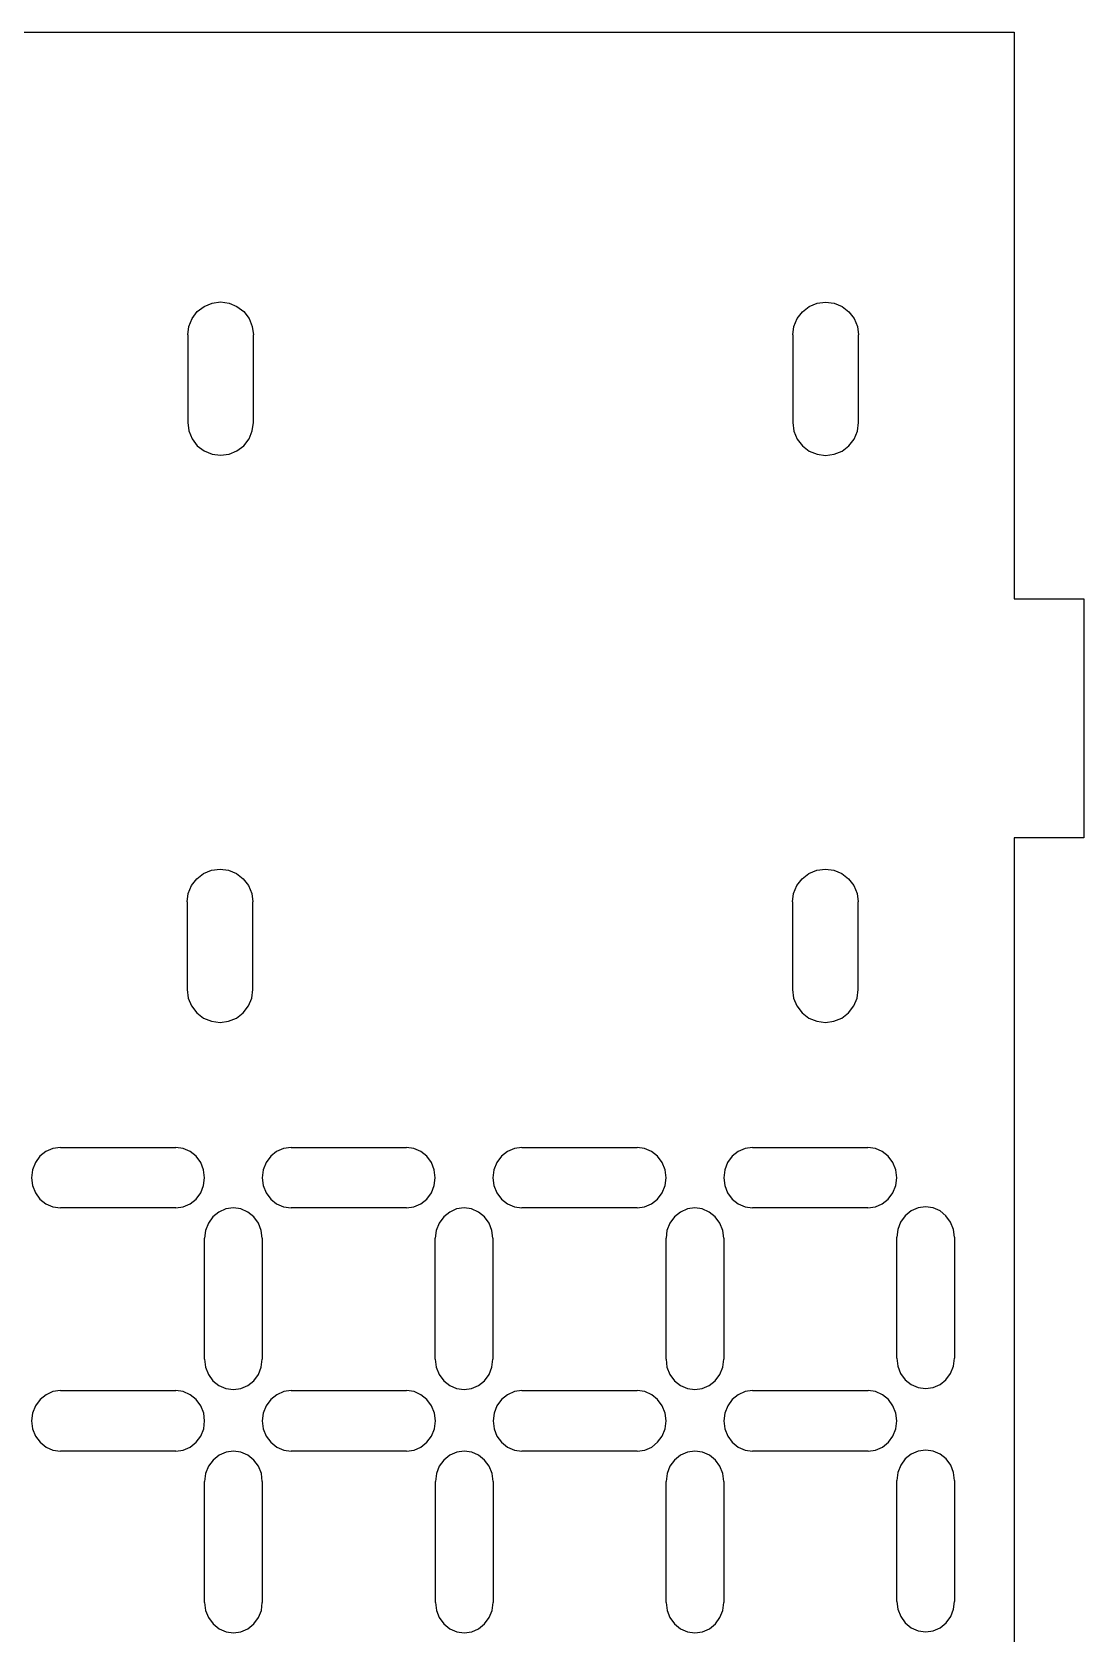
# Model space of a CAD drawing. Extents: x -306 to 306, y -184 to 184.
# Drawn here: x -250 to -197.1, y -17.4 to 63.1 of the extents above; entities that cross this region are included whole.
import ezdxf

# ---------------------------------------------------------------- set-up
doc = ezdxf.new("R2010")
doc.units = 0
doc.layers.get('0').update_dxf_attribs({"linetype": 'CONTINUOUS'})

msp = doc.modelspace()

# ---------------------------------------------------------------- linework, layer by layer
for p, q in [((-302.228, 63.061), (-200.628, 63.061)), ((-200.628, 63.061), (-200.628, 34.598)), ((-241.655, 49.021), (-241.313, 49.283)), ((-241.313, 49.283), (-240.915, 49.448)), ((-240.915, 49.448), (-240.488, 49.504)), ((-240.488, 49.504), (-240.061, 49.448)), ((-240.061, 49.448), (-239.663, 49.283)), ((-239.663, 49.283), (-239.321, 49.021)), ((-211.267, 49.014), (-210.925, 49.276)), ((-210.925, 49.276), (-210.527, 49.441)), ((-210.527, 49.441), (-210.1, 49.497)), ((-210.1, 49.497), (-209.673, 49.441)), ((-209.673, 49.441), (-209.275, 49.276)), ((-209.275, 49.276), (-208.934, 49.014)), ((-242.138, 47.854), (-242.082, 48.281)), ((-242.082, 48.281), (-241.917, 48.679)), ((-241.917, 48.679), (-241.655, 49.021)), ((-239.321, 49.021), (-239.059, 48.679)), ((-239.059, 48.679), (-238.894, 48.281)), ((-238.894, 48.281), (-238.838, 47.854)), ((-211.75, 47.847), (-211.694, 48.274)), ((-211.694, 48.274), (-211.529, 48.672)), ((-211.529, 48.672), (-211.267, 49.014)), ((-208.934, 49.014), (-208.671, 48.672)), ((-208.671, 48.672), (-208.507, 48.274)), ((-208.507, 48.274), (-208.45, 47.847)), ((-242.138, 47.854), (-242.138, 43.454)), ((-238.838, 43.454), (-238.838, 47.854)), ((-211.75, 47.847), (-211.75, 43.447)), ((-208.45, 43.447), (-208.45, 47.847)), ((-242.138, 43.454), (-242.082, 43.027)), ((-238.894, 43.027), (-238.838, 43.454)), ((-211.75, 43.447), (-211.694, 43.02)), ((-208.507, 43.02), (-208.45, 43.447)), ((-242.082, 43.027), (-241.917, 42.629)), ((-239.059, 42.629), (-238.894, 43.027)), ((-211.694, 43.02), (-211.529, 42.622)), ((-208.671, 42.622), (-208.507, 43.02)), ((-241.917, 42.629), (-241.655, 42.287)), ((-241.655, 42.287), (-241.313, 42.025)), ((-241.313, 42.025), (-240.915, 41.86)), ((-240.915, 41.86), (-240.488, 41.804)), ((-240.488, 41.804), (-240.061, 41.86)), ((-240.061, 41.86), (-239.663, 42.025)), ((-239.663, 42.025), (-239.321, 42.287)), ((-239.321, 42.287), (-239.059, 42.629)), ((-211.529, 42.622), (-211.267, 42.281)), ((-211.267, 42.281), (-210.925, 42.018)), ((-210.925, 42.018), (-210.527, 41.854)), ((-210.527, 41.854), (-210.1, 41.797)), ((-210.1, 41.797), (-209.673, 41.854)), ((-209.673, 41.854), (-209.275, 42.018)), ((-209.275, 42.018), (-208.934, 42.281)), ((-208.934, 42.281), (-208.671, 42.622)), ((-200.628, 34.598), (-197.128, 34.598)), ((-197.128, 34.598), (-197.128, 22.598)), ((-197.128, 22.598), (-200.628, 22.598)), ((-200.628, 22.598), (-200.628, -40.439)), ((-241.338, 20.804), (-240.94, 20.968)), ((-240.94, 20.968), (-240.513, 21.025)), ((-240.513, 21.025), (-240.086, 20.968)), ((-240.086, 20.968), (-239.688, 20.804)), ((-210.938, 20.804), (-210.54, 20.968)), ((-210.54, 20.968), (-210.113, 21.025)), ((-210.113, 21.025), (-209.686, 20.968)), ((-209.686, 20.968), (-209.288, 20.804)), ((-242.107, 19.802), (-241.942, 20.2)), ((-241.942, 20.2), (-241.68, 20.541)), ((-241.68, 20.541), (-241.338, 20.804)), ((-239.688, 20.804), (-239.347, 20.541)), ((-239.347, 20.541), (-239.084, 20.2)), ((-239.084, 20.2), (-238.92, 19.802)), ((-211.707, 19.802), (-211.542, 20.2)), ((-211.542, 20.2), (-211.28, 20.541)), ((-211.28, 20.541), (-210.938, 20.804)), ((-209.288, 20.804), (-208.947, 20.541)), ((-208.947, 20.541), (-208.684, 20.2)), ((-208.684, 20.2), (-208.52, 19.802)), ((-242.163, 19.375), (-242.107, 19.802)), ((-242.163, 19.375), (-242.163, 14.975)), ((-238.92, 19.802), (-238.863, 19.375)), ((-238.863, 14.975), (-238.863, 19.375)), ((-211.763, 19.375), (-211.707, 19.802)), ((-211.763, 19.375), (-211.763, 14.975)), ((-208.52, 19.802), (-208.463, 19.375)), ((-208.463, 14.975), (-208.463, 19.375)), ((-242.163, 14.975), (-242.107, 14.548)), ((-242.107, 14.548), (-241.942, 14.15)), ((-239.084, 14.15), (-238.92, 14.548)), ((-238.92, 14.548), (-238.863, 14.975)), ((-211.763, 14.975), (-211.707, 14.548)), ((-211.707, 14.548), (-211.542, 14.15)), ((-208.684, 14.15), (-208.52, 14.548)), ((-208.52, 14.548), (-208.463, 14.975)), ((-241.942, 14.15), (-241.68, 13.808)), ((-241.68, 13.808), (-241.338, 13.546)), ((-239.688, 13.546), (-239.347, 13.808)), ((-239.347, 13.808), (-239.084, 14.15)), ((-211.542, 14.15), (-211.28, 13.808)), ((-211.28, 13.808), (-210.938, 13.546)), ((-209.288, 13.546), (-208.947, 13.808)), ((-208.947, 13.808), (-208.684, 14.15)), ((-241.338, 13.546), (-240.94, 13.381)), ((-240.94, 13.381), (-240.513, 13.325)), ((-240.513, 13.325), (-240.086, 13.381)), ((-240.086, 13.381), (-239.688, 13.546)), ((-210.938, 13.546), (-210.54, 13.381)), ((-210.54, 13.381), (-210.113, 13.325)), ((-210.113, 13.325), (-209.686, 13.381)), ((-209.686, 13.381), (-209.288, 13.546)), ((-249.558, 6.602), (-249.788, 6.288)), ((-249.258, 6.844), (-249.558, 6.602)), ((-248.909, 6.996), (-249.258, 6.844)), ((-248.534, 7.048), (-248.909, 6.996)), ((-248.534, 7.048), (-242.74, 7.048)), ((-242.365, 6.996), (-242.74, 7.048)), ((-242.016, 6.844), (-242.365, 6.996)), ((-241.716, 6.602), (-242.016, 6.844)), ((-241.486, 6.288), (-241.716, 6.602)), ((-237.971, 6.602), (-238.201, 6.288)), ((-237.671, 6.844), (-237.971, 6.602)), ((-237.321, 6.996), (-237.671, 6.844)), ((-236.947, 7.048), (-237.321, 6.996)), ((-236.947, 7.048), (-231.153, 7.048)), ((-230.778, 6.996), (-231.153, 7.048)), ((-230.429, 6.844), (-230.778, 6.996)), ((-230.129, 6.602), (-230.429, 6.844)), ((-229.899, 6.288), (-230.129, 6.602)), ((-226.383, 6.602), (-226.614, 6.288)), ((-226.083, 6.844), (-226.383, 6.602)), ((-225.734, 6.996), (-226.083, 6.844)), ((-225.359, 7.048), (-225.734, 6.996)), ((-225.359, 7.048), (-219.566, 7.048)), ((-219.191, 6.996), (-219.566, 7.048)), ((-218.841, 6.844), (-219.191, 6.996)), ((-218.541, 6.602), (-218.841, 6.844)), ((-218.311, 6.288), (-218.541, 6.602)), ((-214.796, 6.602), (-215.026, 6.288)), ((-214.496, 6.844), (-214.796, 6.602)), ((-214.147, 6.996), (-214.496, 6.844)), ((-213.772, 7.048), (-214.147, 6.996)), ((-213.772, 7.048), (-207.978, 7.048)), ((-207.603, 6.996), (-207.978, 7.048)), ((-207.254, 6.844), (-207.603, 6.996)), ((-206.954, 6.602), (-207.254, 6.844)), ((-206.724, 6.288), (-206.954, 6.602)), ((-249.933, 5.921), (-249.982, 5.527)), ((-249.788, 6.288), (-249.933, 5.921)), ((-241.341, 5.921), (-241.486, 6.288)), ((-241.292, 5.527), (-241.341, 5.921)), ((-238.346, 5.921), (-238.395, 5.527)), ((-238.201, 6.288), (-238.346, 5.921)), ((-229.754, 5.921), (-229.899, 6.288)), ((-229.705, 5.527), (-229.754, 5.921)), ((-226.758, 5.921), (-226.808, 5.527)), ((-226.614, 6.288), (-226.758, 5.921)), ((-218.167, 5.921), (-218.311, 6.288)), ((-218.117, 5.527), (-218.167, 5.921)), ((-215.171, 5.921), (-215.22, 5.527)), ((-215.026, 6.288), (-215.171, 5.921)), ((-206.579, 5.921), (-206.724, 6.288)), ((-206.53, 5.527), (-206.579, 5.921)), ((-249.982, 5.527), (-249.933, 5.134)), ((-249.933, 5.134), (-249.788, 4.767)), ((-241.486, 4.767), (-241.341, 5.134)), ((-241.341, 5.134), (-241.292, 5.527)), ((-238.395, 5.527), (-238.346, 5.134)), ((-238.346, 5.134), (-238.201, 4.767)), ((-229.899, 4.767), (-229.754, 5.134)), ((-229.754, 5.134), (-229.705, 5.527)), ((-226.808, 5.527), (-226.758, 5.134)), ((-226.758, 5.134), (-226.614, 4.767)), ((-218.311, 4.767), (-218.167, 5.134)), ((-218.167, 5.134), (-218.117, 5.527)), ((-215.22, 5.527), (-215.171, 5.134)), ((-215.171, 5.134), (-215.026, 4.767)), ((-206.724, 4.767), (-206.579, 5.134)), ((-206.579, 5.134), (-206.53, 5.527)), ((-249.788, 4.767), (-249.558, 4.452)), ((-249.558, 4.452), (-249.258, 4.211)), ((-249.258, 4.211), (-248.909, 4.059)), ((-248.909, 4.059), (-248.534, 4.007)), ((-242.74, 4.007), (-242.365, 4.059)), ((-242.365, 4.059), (-242.016, 4.211)), ((-242.016, 4.211), (-241.716, 4.452)), ((-241.716, 4.452), (-241.486, 4.767)), ((-238.201, 4.767), (-237.971, 4.452)), ((-237.971, 4.452), (-237.671, 4.211)), ((-237.671, 4.211), (-237.321, 4.059)), ((-237.321, 4.059), (-236.947, 4.007)), ((-231.153, 4.007), (-230.778, 4.059)), ((-230.778, 4.059), (-230.429, 4.211)), ((-230.429, 4.211), (-230.129, 4.452)), ((-230.129, 4.452), (-229.899, 4.767)), ((-226.614, 4.767), (-226.383, 4.452)), ((-226.383, 4.452), (-226.083, 4.211)), ((-226.083, 4.211), (-225.734, 4.059)), ((-225.734, 4.059), (-225.359, 4.007)), ((-219.566, 4.007), (-219.191, 4.059)), ((-219.191, 4.059), (-218.841, 4.211)), ((-218.841, 4.211), (-218.541, 4.452)), ((-218.541, 4.452), (-218.311, 4.767)), ((-215.026, 4.767), (-214.796, 4.452)), ((-214.796, 4.452), (-214.496, 4.211)), ((-214.496, 4.211), (-214.147, 4.059)), ((-214.147, 4.059), (-213.772, 4.007)), ((-207.978, 4.007), (-207.603, 4.059)), ((-207.603, 4.059), (-207.254, 4.211)), ((-207.254, 4.211), (-206.954, 4.452)), ((-206.954, 4.452), (-206.724, 4.767)), ((-205.082, 4.059), (-205.456, 4.007)), ((-204.707, 4.007), (-205.082, 4.059)), ((-242.74, 4.007), (-248.534, 4.007)), ((-241.098, 3.248), (-241.242, 2.881)), ((-240.868, 3.563), (-241.098, 3.248)), ((-240.568, 3.804), (-240.868, 3.563)), ((-240.218, 3.956), (-240.568, 3.804)), ((-239.843, 4.008), (-240.218, 3.956)), ((-239.469, 3.956), (-239.843, 4.008)), ((-239.119, 3.804), (-239.469, 3.956)), ((-238.819, 3.563), (-239.119, 3.804)), ((-238.589, 3.248), (-238.819, 3.563)), ((-238.444, 2.881), (-238.589, 3.248)), ((-231.153, 4.007), (-236.947, 4.007)), ((-229.51, 3.248), (-229.655, 2.881)), ((-229.28, 3.563), (-229.51, 3.248)), ((-228.98, 3.804), (-229.28, 3.563)), ((-228.631, 3.956), (-228.98, 3.804)), ((-228.256, 4.008), (-228.631, 3.956)), ((-227.881, 3.956), (-228.256, 4.008)), ((-227.532, 3.804), (-227.881, 3.956)), ((-227.232, 3.563), (-227.532, 3.804)), ((-227.002, 3.248), (-227.232, 3.563)), ((-226.857, 2.881), (-227.002, 3.248)), ((-219.566, 4.007), (-225.359, 4.007)), ((-217.923, 3.248), (-218.068, 2.881)), ((-217.693, 3.563), (-217.923, 3.248)), ((-217.393, 3.804), (-217.693, 3.563)), ((-217.044, 3.956), (-217.393, 3.804)), ((-216.669, 4.008), (-217.044, 3.956)), ((-216.294, 3.956), (-216.669, 4.008)), ((-215.945, 3.804), (-216.294, 3.956)), ((-215.645, 3.563), (-215.945, 3.804)), ((-215.414, 3.248), (-215.645, 3.563)), ((-215.27, 2.881), (-215.414, 3.248)), ((-207.978, 4.007), (-213.772, 4.007)), ((-206.336, 3.299), (-206.481, 2.932)), ((-206.106, 3.614), (-206.336, 3.299)), ((-205.806, 3.855), (-206.106, 3.614)), ((-205.456, 4.007), (-205.806, 3.855)), ((-204.357, 3.855), (-204.707, 4.007)), ((-204.057, 3.614), (-204.357, 3.855)), ((-203.827, 3.299), (-204.057, 3.614)), ((-203.682, 2.932), (-203.827, 3.299)), ((-241.242, 2.881), (-241.292, 2.488)), ((-241.292, -3.593), (-241.292, 2.488)), ((-238.395, 2.488), (-238.444, 2.881)), ((-238.395, 2.488), (-238.395, -3.593)), ((-229.655, 2.881), (-229.705, 2.488)), ((-229.705, -3.593), (-229.705, 2.488)), ((-226.808, 2.488), (-226.857, 2.881)), ((-226.808, 2.488), (-226.808, -3.593)), ((-218.068, 2.881), (-218.117, 2.488)), ((-218.117, -3.593), (-218.117, 2.488)), ((-215.22, 2.488), (-215.27, 2.881)), ((-215.22, 2.488), (-215.22, -3.593)), ((-206.481, 2.932), (-206.53, 2.539)), ((-206.53, -3.542), (-206.53, 2.539)), ((-203.633, 2.539), (-203.682, 2.932)), ((-203.633, 2.539), (-203.633, -3.542)), ((-241.292, -3.593), (-241.242, -3.987)), ((-241.242, -3.987), (-241.098, -4.353)), ((-238.589, -4.353), (-238.444, -3.987)), ((-238.444, -3.987), (-238.395, -3.593)), ((-229.705, -3.593), (-229.655, -3.987)), ((-229.655, -3.987), (-229.51, -4.353)), ((-227.002, -4.353), (-226.857, -3.987)), ((-226.857, -3.987), (-226.808, -3.593)), ((-218.117, -3.593), (-218.068, -3.987)), ((-218.068, -3.987), (-217.923, -4.353)), ((-215.414, -4.353), (-215.27, -3.987)), ((-215.27, -3.987), (-215.22, -3.593)), ((-206.53, -3.542), (-206.481, -3.936)), ((-206.481, -3.936), (-206.336, -4.302)), ((-203.827, -4.302), (-203.682, -3.936)), ((-203.682, -3.936), (-203.633, -3.542)), ((-241.098, -4.353), (-240.868, -4.668)), ((-240.868, -4.668), (-240.568, -4.91)), ((-239.119, -4.91), (-238.819, -4.668)), ((-238.819, -4.668), (-238.589, -4.353)), ((-229.51, -4.353), (-229.28, -4.668)), ((-229.28, -4.668), (-228.98, -4.91)), ((-227.532, -4.91), (-227.232, -4.668)), ((-227.232, -4.668), (-227.002, -4.353)), ((-217.923, -4.353), (-217.693, -4.668)), ((-217.693, -4.668), (-217.393, -4.91)), ((-215.945, -4.91), (-215.645, -4.668)), ((-215.645, -4.668), (-215.414, -4.353)), ((-206.336, -4.302), (-206.106, -4.617)), ((-206.106, -4.617), (-205.806, -4.859)), ((-204.357, -4.859), (-204.057, -4.617)), ((-204.057, -4.617), (-203.827, -4.302)), ((-249.553, -5.611), (-249.783, -5.925)), ((-249.253, -5.369), (-249.553, -5.611)), ((-248.904, -5.217), (-249.253, -5.369)), ((-248.529, -5.165), (-248.904, -5.217)), ((-248.529, -5.165), (-242.735, -5.165)), ((-242.36, -5.217), (-242.735, -5.165)), ((-242.011, -5.369), (-242.36, -5.217)), ((-241.711, -5.611), (-242.011, -5.369)), ((-241.481, -5.925), (-241.711, -5.611)), ((-240.568, -4.91), (-240.218, -5.062)), ((-240.218, -5.062), (-239.843, -5.114)), ((-239.843, -5.114), (-239.469, -5.062)), ((-239.469, -5.062), (-239.119, -4.91)), ((-237.966, -5.611), (-238.196, -5.925)), ((-237.666, -5.369), (-237.966, -5.611)), ((-237.317, -5.217), (-237.666, -5.369)), ((-236.942, -5.165), (-237.317, -5.217)), ((-236.942, -5.165), (-231.148, -5.165)), ((-230.773, -5.217), (-231.148, -5.165)), ((-230.424, -5.369), (-230.773, -5.217)), ((-230.124, -5.611), (-230.424, -5.369)), ((-229.894, -5.925), (-230.124, -5.611)), ((-228.98, -4.91), (-228.631, -5.062)), ((-228.631, -5.062), (-228.256, -5.114)), ((-228.256, -5.114), (-227.881, -5.062)), ((-227.881, -5.062), (-227.532, -4.91)), ((-226.379, -5.611), (-226.609, -5.925)), ((-226.079, -5.369), (-226.379, -5.611)), ((-225.729, -5.217), (-226.079, -5.369)), ((-225.354, -5.165), (-225.729, -5.217)), ((-225.354, -5.165), (-219.561, -5.165)), ((-219.186, -5.217), (-219.561, -5.165)), ((-218.837, -5.369), (-219.186, -5.217)), ((-218.537, -5.611), (-218.837, -5.369)), ((-218.306, -5.925), (-218.537, -5.611)), ((-217.393, -4.91), (-217.044, -5.062)), ((-217.044, -5.062), (-216.669, -5.114)), ((-216.669, -5.114), (-216.294, -5.062)), ((-216.294, -5.062), (-215.945, -4.91)), ((-214.791, -5.611), (-215.021, -5.925)), ((-214.491, -5.369), (-214.791, -5.611)), ((-214.142, -5.217), (-214.491, -5.369)), ((-213.767, -5.165), (-214.142, -5.217)), ((-213.767, -5.165), (-207.973, -5.165)), ((-207.599, -5.217), (-207.973, -5.165)), ((-207.249, -5.369), (-207.599, -5.217)), ((-206.949, -5.611), (-207.249, -5.369)), ((-206.719, -5.925), (-206.949, -5.611)), ((-205.806, -4.859), (-205.456, -5.011)), ((-205.456, -5.011), (-205.082, -5.062)), ((-205.082, -5.062), (-204.707, -5.011)), ((-204.707, -5.011), (-204.357, -4.859)), ((-249.928, -6.292), (-249.977, -6.686)), ((-249.783, -5.925), (-249.928, -6.292)), ((-241.336, -6.292), (-241.481, -5.925)), ((-241.287, -6.686), (-241.336, -6.292)), ((-238.341, -6.292), (-238.39, -6.686)), ((-238.196, -5.925), (-238.341, -6.292)), ((-229.749, -6.292), (-229.894, -5.925)), ((-229.7, -6.686), (-229.749, -6.292)), ((-226.753, -6.292), (-226.803, -6.686)), ((-226.609, -5.925), (-226.753, -6.292)), ((-218.162, -6.292), (-218.306, -5.925)), ((-218.112, -6.686), (-218.162, -6.292)), ((-215.166, -6.292), (-215.216, -6.686)), ((-215.021, -5.925), (-215.166, -6.292)), ((-206.574, -6.292), (-206.719, -5.925)), ((-206.525, -6.686), (-206.574, -6.292)), ((-249.977, -6.686), (-249.928, -7.079)), ((-249.928, -7.079), (-249.783, -7.446)), ((-241.481, -7.446), (-241.336, -7.079)), ((-241.336, -7.079), (-241.287, -6.686)), ((-238.39, -6.686), (-238.341, -7.079)), ((-238.341, -7.079), (-238.196, -7.446)), ((-229.894, -7.446), (-229.749, -7.079)), ((-229.749, -7.079), (-229.7, -6.686)), ((-226.803, -6.686), (-226.753, -7.079)), ((-226.753, -7.079), (-226.609, -7.446)), ((-218.306, -7.446), (-218.162, -7.079)), ((-218.162, -7.079), (-218.112, -6.686)), ((-215.216, -6.686), (-215.166, -7.079)), ((-215.166, -7.079), (-215.021, -7.446)), ((-206.719, -7.446), (-206.574, -7.079)), ((-206.574, -7.079), (-206.525, -6.686)), ((-249.783, -7.446), (-249.553, -7.761)), ((-249.553, -7.761), (-249.253, -8.002)), ((-249.253, -8.002), (-248.904, -8.154)), ((-242.36, -8.154), (-242.011, -8.002)), ((-242.011, -8.002), (-241.711, -7.761)), ((-241.711, -7.761), (-241.481, -7.446)), ((-238.196, -7.446), (-237.966, -7.761)), ((-237.966, -7.761), (-237.666, -8.002)), ((-237.666, -8.002), (-237.317, -8.154)), ((-230.773, -8.154), (-230.424, -8.002)), ((-230.424, -8.002), (-230.124, -7.761)), ((-230.124, -7.761), (-229.894, -7.446)), ((-226.609, -7.446), (-226.379, -7.761)), ((-226.379, -7.761), (-226.079, -8.002)), ((-226.079, -8.002), (-225.729, -8.154)), ((-219.186, -8.154), (-218.837, -8.002)), ((-218.837, -8.002), (-218.537, -7.761)), ((-218.537, -7.761), (-218.306, -7.446)), ((-215.021, -7.446), (-214.791, -7.761)), ((-214.791, -7.761), (-214.491, -8.002)), ((-214.491, -8.002), (-214.142, -8.154)), ((-207.599, -8.154), (-207.249, -8.002)), ((-207.249, -8.002), (-206.949, -7.761)), ((-206.949, -7.761), (-206.719, -7.446)), ((-248.904, -8.154), (-248.529, -8.206)), ((-242.735, -8.206), (-248.529, -8.206)), ((-242.735, -8.206), (-242.36, -8.154)), ((-240.863, -8.65), (-241.093, -8.965)), ((-240.563, -8.409), (-240.863, -8.65)), ((-240.213, -8.257), (-240.563, -8.409)), ((-239.839, -8.205), (-240.213, -8.257)), ((-239.464, -8.257), (-239.839, -8.205)), ((-239.114, -8.409), (-239.464, -8.257)), ((-238.814, -8.65), (-239.114, -8.409)), ((-238.584, -8.965), (-238.814, -8.65)), ((-237.317, -8.154), (-236.942, -8.206)), ((-231.148, -8.206), (-236.942, -8.206)), ((-231.148, -8.206), (-230.773, -8.154)), ((-229.275, -8.65), (-229.506, -8.965)), ((-228.975, -8.409), (-229.275, -8.65)), ((-228.626, -8.257), (-228.975, -8.409)), ((-228.251, -8.205), (-228.626, -8.257)), ((-227.876, -8.257), (-228.251, -8.205)), ((-227.527, -8.409), (-227.876, -8.257)), ((-227.227, -8.65), (-227.527, -8.409)), ((-226.997, -8.965), (-227.227, -8.65)), ((-225.729, -8.154), (-225.354, -8.206)), ((-219.561, -8.206), (-225.354, -8.206)), ((-219.561, -8.206), (-219.186, -8.154)), ((-217.688, -8.65), (-217.918, -8.965)), ((-217.388, -8.409), (-217.688, -8.65)), ((-217.039, -8.257), (-217.388, -8.409)), ((-216.664, -8.205), (-217.039, -8.257)), ((-216.289, -8.257), (-216.664, -8.205)), ((-215.94, -8.409), (-216.289, -8.257)), ((-215.64, -8.65), (-215.94, -8.409)), ((-215.41, -8.965), (-215.64, -8.65)), ((-214.142, -8.154), (-213.767, -8.206)), ((-207.973, -8.206), (-213.767, -8.206)), ((-207.973, -8.206), (-207.599, -8.154)), ((-206.101, -8.599), (-206.331, -8.914)), ((-205.801, -8.358), (-206.101, -8.599)), ((-205.452, -8.206), (-205.801, -8.358)), ((-205.077, -8.154), (-205.452, -8.206)), ((-204.702, -8.206), (-205.077, -8.154)), ((-204.352, -8.358), (-204.702, -8.206)), ((-204.052, -8.599), (-204.352, -8.358)), ((-203.822, -8.914), (-204.052, -8.599)), ((-241.238, -9.332), (-241.287, -9.725)), ((-241.093, -8.965), (-241.238, -9.332)), ((-238.439, -9.332), (-238.584, -8.965)), ((-238.39, -9.725), (-238.439, -9.332)), ((-229.65, -9.332), (-229.7, -9.725)), ((-229.506, -8.965), (-229.65, -9.332)), ((-226.852, -9.332), (-226.997, -8.965)), ((-226.803, -9.725), (-226.852, -9.332)), ((-218.063, -9.332), (-218.112, -9.725)), ((-217.918, -8.965), (-218.063, -9.332)), ((-215.265, -9.332), (-215.41, -8.965)), ((-215.216, -9.725), (-215.265, -9.332)), ((-206.476, -9.281), (-206.525, -9.674)), ((-206.331, -8.914), (-206.476, -9.281)), ((-203.678, -9.281), (-203.822, -8.914)), ((-203.628, -9.674), (-203.678, -9.281)), ((-241.287, -15.806), (-241.287, -9.725)), ((-238.39, -9.725), (-238.39, -15.806)), ((-229.7, -15.806), (-229.7, -9.725)), ((-226.803, -9.725), (-226.803, -15.806)), ((-218.112, -15.806), (-218.112, -9.725)), ((-215.216, -9.725), (-215.216, -15.806)), ((-206.525, -15.755), (-206.525, -9.674)), ((-203.628, -9.674), (-203.628, -15.755)), ((-241.287, -15.806), (-241.238, -16.2)), ((-238.439, -16.2), (-238.39, -15.806)), ((-229.7, -15.806), (-229.65, -16.2)), ((-226.852, -16.2), (-226.803, -15.806)), ((-218.112, -15.806), (-218.063, -16.2)), ((-215.265, -16.2), (-215.216, -15.806)), ((-206.525, -15.755), (-206.476, -16.149)), ((-203.678, -16.149), (-203.628, -15.755)), ((-241.238, -16.2), (-241.093, -16.566)), ((-241.093, -16.566), (-240.863, -16.881)), ((-240.863, -16.881), (-240.563, -17.123)), ((-239.114, -17.123), (-238.814, -16.881)), ((-238.814, -16.881), (-238.584, -16.566)), ((-238.584, -16.566), (-238.439, -16.2)), ((-229.65, -16.2), (-229.506, -16.566)), ((-229.506, -16.566), (-229.275, -16.881)), ((-229.275, -16.881), (-228.975, -17.123)), ((-227.527, -17.123), (-227.227, -16.881)), ((-227.227, -16.881), (-226.997, -16.566)), ((-226.997, -16.566), (-226.852, -16.2)), ((-218.063, -16.2), (-217.918, -16.566)), ((-217.918, -16.566), (-217.688, -16.881)), ((-217.688, -16.881), (-217.388, -17.123)), ((-215.94, -17.123), (-215.64, -16.881)), ((-215.64, -16.881), (-215.41, -16.566)), ((-215.41, -16.566), (-215.265, -16.2)), ((-206.476, -16.149), (-206.331, -16.515)), ((-206.331, -16.515), (-206.101, -16.83)), ((-206.101, -16.83), (-205.801, -17.072)), ((-204.352, -17.072), (-204.052, -16.83)), ((-204.052, -16.83), (-203.822, -16.515)), ((-203.822, -16.515), (-203.678, -16.149)), ((-240.563, -17.123), (-240.213, -17.275)), ((-240.213, -17.275), (-239.839, -17.326)), ((-239.839, -17.326), (-239.464, -17.275)), ((-239.464, -17.275), (-239.114, -17.123)), ((-228.975, -17.123), (-228.626, -17.275)), ((-228.626, -17.275), (-228.251, -17.326)), ((-228.251, -17.326), (-227.876, -17.275)), ((-227.876, -17.275), (-227.527, -17.123)), ((-217.388, -17.123), (-217.039, -17.275)), ((-217.039, -17.275), (-216.664, -17.326)), ((-216.664, -17.326), (-216.289, -17.275)), ((-216.289, -17.275), (-215.94, -17.123)), ((-205.801, -17.072), (-205.452, -17.224)), ((-205.452, -17.224), (-205.077, -17.275)), ((-205.077, -17.275), (-204.702, -17.224)), ((-204.702, -17.224), (-204.352, -17.072))]:
    msp.add_line(p, q)

doc.saveas('drawing.dxf')
